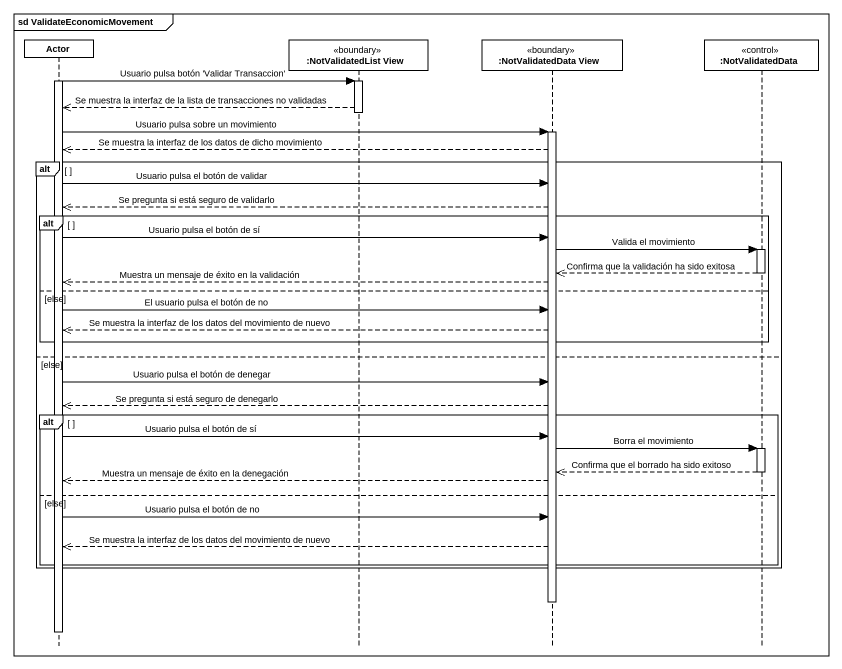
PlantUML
@startuml
mainframe sd ValidateEconomicMovement
hide footbox
participant "Actor" as Actor_
participant ":NotValidatedList View" as NotValidatedList_View <<boundary>>
participant ":NotValidatedData View" as NotValidatedData_View <<boundary>>
participant ":NotValidatedData" as NotValidatedData <<control>>

activate Actor_
Actor_ -> NotValidatedList_View : Usuario pulsa botón 'Validar Transaccion'
activate NotValidatedList_View
NotValidatedList_View -->> Actor_ : Se muestra la interfaz de la lista de transacciones no validadas
deactivate NotValidatedList_View
Actor_ -> NotValidatedData_View : Usuario pulsa sobre un movimiento
activate NotValidatedData_View
NotValidatedData_View -->> Actor_ : Se muestra la interfaz de los datos de dicho movimiento
alt
  Actor_ -> NotValidatedData_View : Usuario pulsa el botón de validar
  NotValidatedData_View -->> Actor_ : Se pregunta si está seguro de validarlo
  alt
    Actor_ -> NotValidatedData_View : Usuario pulsa el botón de sí
    NotValidatedData_View -> NotValidatedData : Valida el movimiento
    activate NotValidatedData
    NotValidatedData -->> NotValidatedData_View : Confirma que la validación ha sido exitosa
    deactivate NotValidatedData
    NotValidatedData_View -->> Actor_ : Muestra un mensaje de éxito en la validación
  else else
    Actor_ -> NotValidatedData_View : El usuario pulsa el botón de no
    NotValidatedData_View -->> Actor_ : Se muestra la interfaz de los datos del movimiento de nuevo
  end
else else
  Actor_ -> NotValidatedData_View : Usuario pulsa el botón de denegar
  NotValidatedData_View -->> Actor_ : Se pregunta si está seguro de denegarlo
  alt
    Actor_ -> NotValidatedData_View : Usuario pulsa el botón de sí
    NotValidatedData_View -> NotValidatedData : Borra el movimiento
    activate NotValidatedData
    NotValidatedData -->> NotValidatedData_View : Confirma que el borrado ha sido exitoso
    deactivate NotValidatedData
    NotValidatedData_View -->> Actor_ : Muestra un mensaje de éxito en la denegación
  else else
    Actor_ -> NotValidatedData_View : Usuario pulsa el botón de no
    NotValidatedData_View -->> Actor_ : Se muestra la interfaz de los datos del movimiento de nuevo
  end
end
deactivate NotValidatedData_View
deactivate Actor_
@enduml
